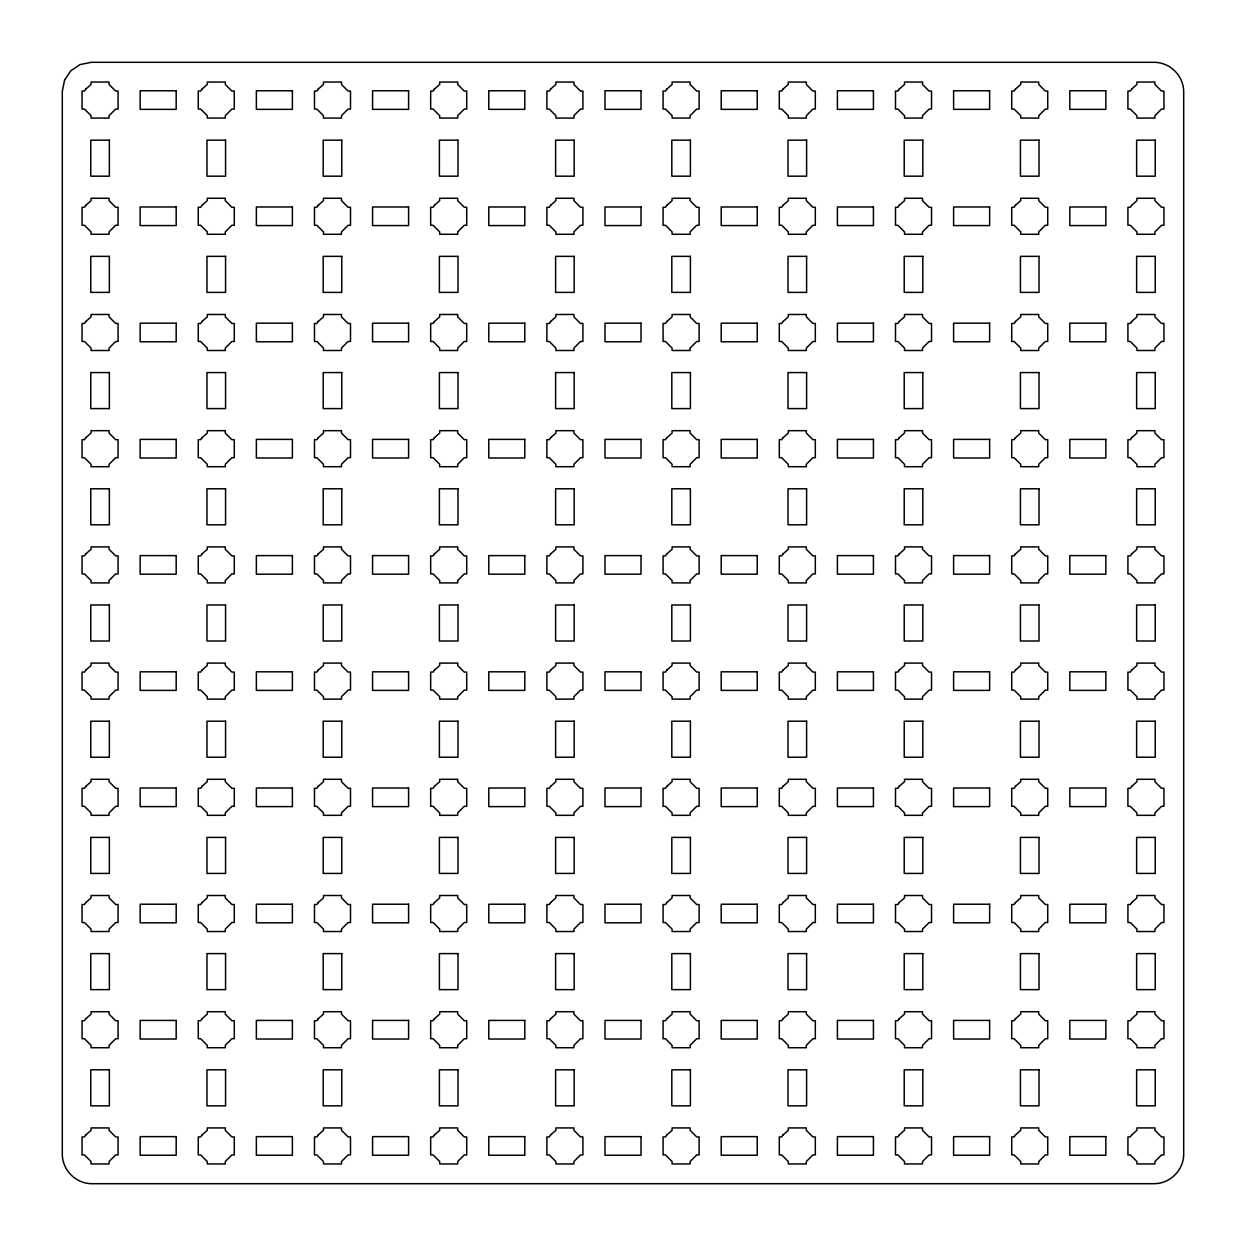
<?xml version="1.0" encoding="UTF-8"?>
<svg xmlns="http://www.w3.org/2000/svg" width="1246" height="1246" viewBox="0 0 1246 1246"><rect width="100%" height="100%" fill="white"/><g stroke="black" fill="none" stroke-linecap="round" stroke-linejoin="round"><path stroke-width="1.5" d="M64.59 80.04L62.3 91.347L62.3 1154.653C62.612 1170.274 75.726 1183.389 91.347 1183.7L1154.653 1183.7C1170.274 1183.389 1183.389 1170.274 1183.7 1154.653L1183.7 91.347C1183.389 75.726 1170.274 62.612 1154.653 62.3L91.347 62.3L80.04 64.59L70.804 70.804L64.59 80.04M85.787 89.105L84.463 91.067L82.049 91.067L82.049 109.072L84.463 109.072L91.067 115.676L91.067 118.074L109.072 118.074L109.072 115.676L115.676 109.072L118.074 109.072L118.074 91.067L115.676 91.067L109.072 84.463L109.072 82.049L91.067 82.049L91.067 84.463L85.787 89.105M85.787 205.31L84.463 207.272L82.049 207.272L82.049 225.277L84.463 225.277L91.067 231.881L91.067 234.279L109.072 234.279L109.072 231.881L115.676 225.277L118.074 225.277L118.074 207.272L115.676 207.272L109.072 200.668L109.072 198.27L91.067 198.27L91.067 200.668L85.787 205.31M201.992 89.105L200.668 91.067L198.27 91.067L198.27 109.072L200.668 109.072L207.272 115.676L207.272 118.074L225.277 118.074L225.277 115.676L231.881 109.072L234.279 109.072L234.279 91.067L231.881 91.067L225.277 84.463L225.277 82.049L207.272 82.049L207.272 84.463L201.992 89.105M85.787 321.515L84.463 323.477L82.049 323.477L82.049 341.482L84.463 341.482L91.067 348.086L91.067 350.5L109.072 350.5L109.072 348.086L115.676 341.482L118.074 341.482L118.074 323.477L115.676 323.477L109.072 316.873L109.072 314.475L91.067 314.475L91.067 316.873L85.787 321.515M201.992 205.31L200.668 207.272L198.27 207.272L198.27 225.277L200.668 225.277L207.272 231.881L207.272 234.279L225.277 234.279L225.277 231.881L231.881 225.277L234.279 225.277L234.279 207.272L231.881 207.272L225.277 200.668L225.277 198.27L207.272 198.27L207.272 200.668L201.992 205.31M318.197 89.105L316.873 91.067L314.475 91.067L314.475 109.072L316.873 109.072L323.477 115.676L323.477 118.074L341.482 118.074L341.482 115.676L348.086 109.072L350.5 109.072L350.5 91.067L348.086 91.067L341.482 84.463L341.482 82.049L323.477 82.049L323.477 84.463L318.197 89.105M85.787 437.72L84.463 439.682L82.049 439.682L82.049 457.703L84.463 457.703L91.067 464.291L91.067 466.705L109.072 466.705L109.072 464.291L115.676 457.703L118.074 457.703L118.074 439.682L115.676 439.682L109.072 433.094L109.072 430.68L91.067 430.68L91.067 433.094L85.787 437.72M201.992 321.515L200.668 323.477L198.27 323.477L198.27 341.482L200.668 341.482L207.272 348.086L207.272 350.5L225.277 350.5L225.277 348.086L231.881 341.482L234.279 341.482L234.279 323.477L231.881 323.477L225.277 316.873L225.277 314.475L207.272 314.475L207.272 316.873L201.992 321.515M318.197 205.31L316.873 207.272L314.475 207.272L314.475 225.277L316.873 225.277L323.477 231.881L323.477 234.279L341.482 234.279L341.482 231.881L348.086 225.277L350.5 225.277L350.5 207.272L348.086 207.272L341.482 200.668L341.482 198.27L323.477 198.27L323.477 200.668L318.197 205.31M85.787 553.925L84.463 555.887L82.049 555.887L82.049 573.908L84.463 573.908L91.067 580.496L91.067 582.91L109.072 582.91L109.072 580.496L115.676 573.908L118.074 573.908L118.074 555.887L115.676 555.887L109.072 549.299L109.072 546.885L91.067 546.885L91.067 549.299L85.787 553.925M434.402 89.105L433.094 91.067L430.68 91.067L430.68 109.072L433.094 109.072L439.682 115.676L439.682 118.074L457.703 118.074L457.703 115.676L464.291 109.072L466.705 109.072L466.705 91.067L464.291 91.067L457.703 84.463L457.703 82.049L439.682 82.049L439.682 84.463L434.402 89.105M201.992 437.72L200.668 439.682L198.27 439.682L198.27 457.703L200.668 457.703L207.272 464.291L207.272 466.705L225.277 466.705L225.277 464.291L231.881 457.703L234.279 457.703L234.279 439.682L231.881 439.682L225.277 433.094L225.277 430.68L207.272 430.68L207.272 433.094L201.992 437.72M318.197 321.515L316.873 323.477L314.475 323.477L314.475 341.482L316.873 341.482L323.477 348.086L323.477 350.5L341.482 350.5L341.482 348.086L348.086 341.482L350.5 341.482L350.5 323.477L348.086 323.477L341.482 316.873L341.482 314.475L323.477 314.475L323.477 316.873L318.197 321.515M85.787 670.13L84.463 672.092L82.049 672.092L82.049 690.113L84.463 690.113L91.067 696.701L91.067 699.115L109.072 699.115L109.072 696.701L115.676 690.113L118.074 690.113L118.074 672.092L115.676 672.092L109.072 665.504L109.072 663.09L91.067 663.09L91.067 665.504L85.787 670.13M434.402 205.31L433.094 207.272L430.68 207.272L430.68 225.277L433.094 225.277L439.682 231.881L439.682 234.279L457.703 234.279L457.703 231.881L464.291 225.277L466.705 225.277L466.705 207.272L464.291 207.272L457.703 200.668L457.703 198.27L439.682 198.27L439.682 200.668L434.402 205.31M201.992 553.925L200.668 555.887L198.27 555.887L198.27 573.908L200.668 573.908L207.272 580.496L207.272 582.91L225.277 582.91L225.277 580.496L231.881 573.908L234.279 573.908L234.279 555.887L231.881 555.887L225.277 549.299L225.277 546.885L207.272 546.885L207.272 549.299L201.992 553.925M550.607 89.105L549.299 91.067L546.885 91.067L546.885 109.072L549.299 109.072L555.887 115.676L555.887 118.074L573.908 118.074L573.908 115.676L580.496 109.072L582.91 109.072L582.91 91.067L580.496 91.067L573.908 84.463L573.908 82.049L555.887 82.049L555.887 84.463L550.607 89.105M318.197 437.72L316.873 439.682L314.475 439.682L314.475 457.703L316.873 457.703L323.477 464.291L323.477 466.705L341.482 466.705L341.482 464.291L348.086 457.703L350.5 457.703L350.5 439.682L348.086 439.682L341.482 433.094L341.482 430.68L323.477 430.68L323.477 433.094L318.197 437.72M85.787 786.351L84.463 788.297L82.049 788.297L82.049 806.318L84.463 806.318L91.067 812.906L91.067 815.32L109.072 815.32L109.072 812.906L115.676 806.318L118.074 806.318L118.074 788.297L115.676 788.297L109.072 781.709L109.072 779.295L91.067 779.295L91.067 781.709L85.787 786.351M434.402 321.515L433.094 323.477L430.68 323.477L430.68 341.482L433.094 341.482L439.682 348.086L439.682 350.5L457.703 350.5L457.703 348.086L464.291 341.482L466.705 341.482L466.705 323.477L464.291 323.477L457.703 316.873L457.703 314.475L439.682 314.475L439.682 316.873L434.402 321.515M201.992 670.13L200.668 672.092L198.27 672.092L198.27 690.113L200.668 690.113L207.272 696.701L207.272 699.115L225.277 699.115L225.277 696.701L231.881 690.113L234.279 690.113L234.279 672.092L231.881 672.092L225.277 665.504L225.277 663.09L207.272 663.09L207.272 665.504L201.992 670.13M550.607 205.31L549.299 207.272L546.885 207.272L546.885 225.277L549.299 225.277L555.887 231.881L555.887 234.279L573.908 234.279L573.908 231.881L580.496 225.277L582.91 225.277L582.91 207.272L580.496 207.272L573.908 200.668L573.908 198.27L555.887 198.27L555.887 200.668L550.607 205.31M318.197 553.925L316.873 555.887L314.475 555.887L314.475 573.908L316.873 573.908L323.477 580.496L323.477 582.91L341.482 582.91L341.482 580.496L348.086 573.908L350.5 573.908L350.5 555.887L348.086 555.887L341.482 549.299L341.482 546.885L323.477 546.885L323.477 549.299L318.197 553.925M85.787 902.556L84.463 904.518L82.049 904.518L82.049 922.523L84.463 922.523L91.067 929.127L91.067 931.525L109.072 931.525L109.072 929.127L115.676 922.523L118.074 922.523L118.074 904.518L115.676 904.518L109.072 897.914L109.072 895.5L91.067 895.5L91.067 897.914L85.787 902.556M666.812 89.105L665.504 91.067L663.09 91.067L663.09 109.072L665.504 109.072L672.092 115.676L672.092 118.074L690.113 118.074L690.113 115.676L696.701 109.072L699.115 109.072L699.115 91.067L696.701 91.067L690.113 84.463L690.113 82.049L672.092 82.049L672.092 84.463L666.812 89.105M434.402 437.72L433.094 439.682L430.68 439.682L430.68 457.703L433.094 457.703L439.682 464.291L439.682 466.705L457.703 466.705L457.703 464.291L464.291 457.703L466.705 457.703L466.705 439.682L464.291 439.682L457.703 433.094L457.703 430.68L439.682 430.68L439.682 433.094L434.402 437.72M201.992 786.351L200.668 788.297L198.27 788.297L198.27 806.318L200.668 806.318L207.272 812.906L207.272 815.32L225.277 815.32L225.277 812.906L231.881 806.318L234.279 806.318L234.279 788.297L231.881 788.297L225.277 781.709L225.277 779.295L207.272 779.295L207.272 781.709L201.992 786.351M550.607 321.515L549.299 323.477L546.885 323.477L546.885 341.482L549.299 341.482L555.887 348.086L555.887 350.5L573.908 350.5L573.908 348.086L580.496 341.482L582.91 341.482L582.91 323.477L580.496 323.477L573.908 316.873L573.908 314.475L555.887 314.475L555.887 316.873L550.607 321.515M318.197 670.13L316.873 672.092L314.475 672.092L314.475 690.113L316.873 690.113L323.477 696.701L323.477 699.115L341.482 699.115L341.482 696.701L348.086 690.113L350.5 690.113L350.5 672.092L348.086 672.092L341.482 665.504L341.482 663.09L323.477 663.09L323.477 665.504L318.197 670.13M85.787 1018.761L84.463 1020.723L82.049 1020.723L82.049 1038.728L84.463 1038.728L91.067 1045.332L91.067 1047.73L109.072 1047.73L109.072 1045.332L115.676 1038.728L118.074 1038.728L118.074 1020.723L115.676 1020.723L109.072 1014.119L109.072 1011.721L91.067 1011.721L91.067 1014.119L85.787 1018.761M666.812 205.31L665.504 207.272L663.09 207.272L663.09 225.277L665.504 225.277L672.092 231.881L672.092 234.279L690.113 234.279L690.113 231.881L696.701 225.277L699.115 225.277L699.115 207.272L696.701 207.272L690.113 200.668L690.113 198.27L672.092 198.27L672.092 200.668L666.812 205.31M434.402 553.925L433.094 555.887L430.68 555.887L430.68 573.908L433.094 573.908L439.682 580.496L439.682 582.91L457.703 582.91L457.703 580.496L464.291 573.908L466.705 573.908L466.705 555.887L464.291 555.887L457.703 549.299L457.703 546.885L439.682 546.885L439.682 549.299L434.402 553.925M201.992 902.556L200.668 904.518L198.27 904.518L198.27 922.523L200.668 922.523L207.272 929.127L207.272 931.525L225.277 931.525L225.277 929.127L231.881 922.523L234.279 922.523L234.279 904.518L231.881 904.518L225.277 897.914L225.277 895.5L207.272 895.5L207.272 897.914L201.992 902.556M783.018 89.105L781.709 91.067L779.295 91.067L779.295 109.072L781.709 109.072L788.297 115.676L788.297 118.074L806.318 118.074L806.318 115.676L812.906 109.072L815.32 109.072L815.32 91.067L812.906 91.067L806.318 84.463L806.318 82.049L788.297 82.049L788.297 84.463L783.018 89.105M550.607 437.72L549.299 439.682L546.885 439.682L546.885 457.703L549.299 457.703L555.887 464.291L555.887 466.705L573.908 466.705L573.908 464.291L580.496 457.703L582.91 457.703L582.91 439.682L580.496 439.682L573.908 433.094L573.908 430.68L555.887 430.68L555.887 433.094L550.607 437.72M318.197 786.351L316.873 788.297L314.475 788.297L314.475 806.318L316.873 806.318L323.477 812.906L323.477 815.32L341.482 815.32L341.482 812.906L348.086 806.318L350.5 806.318L350.5 788.297L348.086 788.297L341.482 781.709L341.482 779.295L323.477 779.295L323.477 781.709L318.197 786.351M85.787 1134.966L84.463 1136.928L82.049 1136.928L82.049 1154.933L84.463 1154.933L91.067 1161.537L91.067 1163.951L109.072 1163.951L109.072 1161.537L115.676 1154.933L118.074 1154.933L118.074 1136.928L115.676 1136.928L109.072 1130.324L109.072 1127.926L91.067 1127.926L91.067 1130.324L85.787 1134.966M666.812 321.515L665.504 323.477L663.09 323.477L663.09 341.482L665.504 341.482L672.092 348.086L672.092 350.5L690.113 350.5L690.113 348.086L696.701 341.482L699.115 341.482L699.115 323.477L696.701 323.477L690.113 316.873L690.113 314.475L672.092 314.475L672.092 316.873L666.812 321.515M434.402 670.13L433.094 672.092L430.68 672.092L430.68 690.113L433.094 690.113L439.682 696.701L439.682 699.115L457.703 699.115L457.703 696.701L464.291 690.113L466.705 690.113L466.705 672.092L464.291 672.092L457.703 665.504L457.703 663.09L439.682 663.09L439.682 665.504L434.402 670.13M201.992 1018.761L200.668 1020.723L198.27 1020.723L198.27 1038.728L200.668 1038.728L207.272 1045.332L207.272 1047.73L225.277 1047.73L225.277 1045.332L231.881 1038.728L234.279 1038.728L234.279 1020.723L231.881 1020.723L225.277 1014.119L225.277 1011.721L207.272 1011.721L207.272 1014.119L201.992 1018.761M783.018 205.31L781.709 207.272L779.295 207.272L779.295 225.277L781.709 225.277L788.297 231.881L788.297 234.279L806.318 234.279L806.318 231.881L812.906 225.277L815.32 225.277L815.32 207.272L812.906 207.272L806.318 200.668L806.318 198.27L788.297 198.27L788.297 200.668L783.018 205.31M550.607 553.925L549.299 555.887L546.885 555.887L546.885 573.908L549.299 573.908L555.887 580.496L555.887 582.91L573.908 582.91L573.908 580.496L580.496 573.908L582.91 573.908L582.91 555.887L580.496 555.887L573.908 549.299L573.908 546.885L555.887 546.885L555.887 549.299L550.607 553.925M318.197 902.556L316.873 904.518L314.475 904.518L314.475 922.523L316.873 922.523L323.477 929.127L323.477 931.525L341.482 931.525L341.482 929.127L348.086 922.523L350.5 922.523L350.5 904.518L348.086 904.518L341.482 897.914L341.482 895.5L323.477 895.5L323.477 897.914L318.197 902.556M899.223 89.105L897.914 91.067L895.5 91.067L895.5 109.072L897.914 109.072L904.518 115.676L904.518 118.074L922.523 118.074L922.523 115.676L929.127 109.072L931.525 109.072L931.525 91.067L929.127 91.067L922.523 84.463L922.523 82.049L904.518 82.049L904.518 84.463L899.223 89.105M666.812 437.72L665.504 439.682L663.09 439.682L663.09 457.703L665.504 457.703L672.092 464.291L672.092 466.705L690.113 466.705L690.113 464.291L696.701 457.703L699.115 457.703L699.115 439.682L696.701 439.682L690.113 433.094L690.113 430.68L672.092 430.68L672.092 433.094L666.812 437.72M434.402 786.351L433.094 788.297L430.68 788.297L430.68 806.318L433.094 806.318L439.682 812.906L439.682 815.32L457.703 815.32L457.703 812.906L464.291 806.318L466.705 806.318L466.705 788.297L464.291 788.297L457.703 781.709L457.703 779.295L439.682 779.295L439.682 781.709L434.402 786.351M201.992 1134.966L200.668 1136.928L198.27 1136.928L198.27 1154.933L200.668 1154.933L207.272 1161.537L207.272 1163.951L225.277 1163.951L225.277 1161.537L231.881 1154.933L234.279 1154.933L234.279 1136.928L231.881 1136.928L225.277 1130.324L225.277 1127.926L207.272 1127.926L207.272 1130.324L201.992 1134.966M783.018 321.515L781.709 323.477L779.295 323.477L779.295 341.482L781.709 341.482L788.297 348.086L788.297 350.5L806.318 350.5L806.318 348.086L812.906 341.482L815.32 341.482L815.32 323.477L812.906 323.477L806.318 316.873L806.318 314.475L788.297 314.475L788.297 316.873L783.018 321.515M550.607 670.13L549.299 672.092L546.885 672.092L546.885 690.113L549.299 690.113L555.887 696.701L555.887 699.115L573.908 699.115L573.908 696.701L580.496 690.113L582.91 690.113L582.91 672.092L580.496 672.092L573.908 665.504L573.908 663.09L555.887 663.09L555.887 665.504L550.607 670.13M318.197 1018.761L316.873 1020.723L314.475 1020.723L314.475 1038.728L316.873 1038.728L323.477 1045.332L323.477 1047.73L341.482 1047.73L341.482 1045.332L348.086 1038.728L350.5 1038.728L350.5 1020.723L348.086 1020.723L341.482 1014.119L341.482 1011.721L323.477 1011.721L323.477 1014.119L318.197 1018.761M899.223 205.31L897.914 207.272L895.5 207.272L895.5 225.277L897.914 225.277L904.518 231.881L904.518 234.279L922.523 234.279L922.523 231.881L929.127 225.277L931.525 225.277L931.525 207.272L929.127 207.272L922.523 200.668L922.523 198.27L904.518 198.27L904.518 200.668L899.223 205.31M666.812 553.925L665.504 555.887L663.09 555.887L663.09 573.908L665.504 573.908L672.092 580.496L672.092 582.91L690.113 582.91L690.113 580.496L696.701 573.908L699.115 573.908L699.115 555.887L696.701 555.887L690.113 549.299L690.113 546.885L672.092 546.885L672.092 549.299L666.812 553.925M434.402 902.556L433.094 904.518L430.68 904.518L430.68 922.523L433.094 922.523L439.682 929.127L439.682 931.525L457.703 931.525L457.703 929.127L464.291 922.523L466.705 922.523L466.705 904.518L464.291 904.518L457.703 897.914L457.703 895.5L439.682 895.5L439.682 897.914L434.402 902.556M1015.443 89.105L1014.119 91.067L1011.721 91.067L1011.721 109.072L1014.119 109.072L1020.723 115.676L1020.723 118.074L1038.728 118.074L1038.728 115.676L1045.332 109.072L1047.73 109.072L1047.73 91.067L1045.332 91.067L1038.728 84.463L1038.728 82.049L1020.723 82.049L1020.723 84.463L1015.443 89.105M783.018 437.72L781.709 439.682L779.295 439.682L779.295 457.703L781.709 457.703L788.297 464.291L788.297 466.705L806.318 466.705L806.318 464.291L812.906 457.703L815.32 457.703L815.32 439.682L812.906 439.682L806.318 433.094L806.318 430.68L788.297 430.68L788.297 433.094L783.018 437.72M550.607 786.351L549.299 788.297L546.885 788.297L546.885 806.318L549.299 806.318L555.887 812.906L555.887 815.32L573.908 815.32L573.908 812.906L580.496 806.318L582.91 806.318L582.91 788.297L580.496 788.297L573.908 781.709L573.908 779.295L555.887 779.295L555.887 781.709L550.607 786.351M318.197 1134.966L316.873 1136.928L314.475 1136.928L314.475 1154.933L316.873 1154.933L323.477 1161.537L323.477 1163.951L341.482 1163.951L341.482 1161.537L348.086 1154.933L350.5 1154.933L350.5 1136.928L348.086 1136.928L341.482 1130.324L341.482 1127.926L323.477 1127.926L323.477 1130.324L318.197 1134.966M899.223 321.515L897.914 323.477L895.5 323.477L895.5 341.482L897.914 341.482L904.518 348.086L904.518 350.5L922.523 350.5L922.523 348.086L929.127 341.482L931.525 341.482L931.525 323.477L929.127 323.477L922.523 316.873L922.523 314.475L904.518 314.475L904.518 316.873L899.223 321.515M666.812 670.13L665.504 672.092L663.09 672.092L663.09 690.113L665.504 690.113L672.092 696.701L672.092 699.115L690.113 699.115L690.113 696.701L696.701 690.113L699.115 690.113L699.115 672.092L696.701 672.092L690.113 665.504L690.113 663.09L672.092 663.09L672.092 665.504L666.812 670.13M434.402 1018.761L433.094 1020.723L430.68 1020.723L430.68 1038.728L433.094 1038.728L439.682 1045.332L439.682 1047.73L457.703 1047.73L457.703 1045.332L464.291 1038.728L466.705 1038.728L466.705 1020.723L464.291 1020.723L457.703 1014.119L457.703 1011.721L439.682 1011.721L439.682 1014.119L434.402 1018.761M1015.443 205.31L1014.119 207.272L1011.721 207.272L1011.721 225.277L1014.119 225.277L1020.723 231.881L1020.723 234.279L1038.728 234.279L1038.728 231.881L1045.332 225.277L1047.73 225.277L1047.73 207.272L1045.332 207.272L1038.728 200.668L1038.728 198.27L1020.723 198.27L1020.723 200.668L1015.443 205.31M783.018 553.925L781.709 555.887L779.295 555.887L779.295 573.908L781.709 573.908L788.297 580.496L788.297 582.91L806.318 582.91L806.318 580.496L812.906 573.908L815.32 573.908L815.32 555.887L812.906 555.887L806.318 549.299L806.318 546.885L788.297 546.885L788.297 549.299L783.018 553.925M550.607 902.556L549.299 904.518L546.885 904.518L546.885 922.523L549.299 922.523L555.887 929.127L555.887 931.525L573.908 931.525L573.908 929.127L580.496 922.523L582.91 922.523L582.91 904.518L580.496 904.518L573.908 897.914L573.908 895.5L555.887 895.5L555.887 897.914L550.607 902.556M1131.648 89.105L1130.324 91.067L1127.926 91.067L1127.926 109.072L1130.324 109.072L1136.928 115.676L1136.928 118.074L1154.933 118.074L1154.933 115.676L1161.537 109.072L1163.951 109.072L1163.951 91.067L1161.537 91.067L1154.933 84.463L1154.933 82.049L1136.928 82.049L1136.928 84.463L1131.648 89.105M899.223 437.72L897.914 439.682L895.5 439.682L895.5 457.703L897.914 457.703L904.518 464.291L904.518 466.705L922.523 466.705L922.523 464.291L929.127 457.703L931.525 457.703L931.525 439.682L929.127 439.682L922.523 433.094L922.523 430.68L904.518 430.68L904.518 433.094L899.223 437.72M666.812 786.351L665.504 788.297L663.09 788.297L663.09 806.318L665.504 806.318L672.092 812.906L672.092 815.32L690.113 815.32L690.113 812.906L696.701 806.318L699.115 806.318L699.115 788.297L696.701 788.297L690.113 781.709L690.113 779.295L672.092 779.295L672.092 781.709L666.812 786.351M434.402 1134.966L433.094 1136.928L430.68 1136.928L430.68 1154.933L433.094 1154.933L439.682 1161.537L439.682 1163.951L457.703 1163.951L457.703 1161.537L464.291 1154.933L466.705 1154.933L466.705 1136.928L464.291 1136.928L457.703 1130.324L457.703 1127.926L439.682 1127.926L439.682 1130.324L434.402 1134.966M1015.443 321.515L1014.119 323.477L1011.721 323.477L1011.721 341.482L1014.119 341.482L1020.723 348.086L1020.723 350.5L1038.728 350.5L1038.728 348.086L1045.332 341.482L1047.73 341.482L1047.73 323.477L1045.332 323.477L1038.728 316.873L1038.728 314.475L1020.723 314.475L1020.723 316.873L1015.443 321.515M783.018 670.13L781.709 672.092L779.295 672.092L779.295 690.113L781.709 690.113L788.297 696.701L788.297 699.115L806.318 699.115L806.318 696.701L812.906 690.113L815.32 690.113L815.32 672.092L812.906 672.092L806.318 665.504L806.318 663.09L788.297 663.09L788.297 665.504L783.018 670.13M550.607 1018.761L549.299 1020.723L546.885 1020.723L546.885 1038.728L549.299 1038.728L555.887 1045.332L555.887 1047.73L573.908 1047.73L573.908 1045.332L580.496 1038.728L582.91 1038.728L582.91 1020.723L580.496 1020.723L573.908 1014.119L573.908 1011.721L555.887 1011.721L555.887 1014.119L550.607 1018.761M1131.648 205.31L1130.324 207.272L1127.926 207.272L1127.926 225.277L1130.324 225.277L1136.928 231.881L1136.928 234.279L1154.933 234.279L1154.933 231.881L1161.537 225.277L1163.951 225.277L1163.951 207.272L1161.537 207.272L1154.933 200.668L1154.933 198.27L1136.928 198.27L1136.928 200.668L1131.648 205.31M899.223 553.925L897.914 555.887L895.5 555.887L895.5 573.908L897.914 573.908L904.518 580.496L904.518 582.91L922.523 582.91L922.523 580.496L929.127 573.908L931.525 573.908L931.525 555.887L929.127 555.887L922.523 549.299L922.523 546.885L904.518 546.885L904.518 549.299L899.223 553.925M666.812 902.556L665.504 904.518L663.09 904.518L663.09 922.523L665.504 922.523L672.092 929.127L672.092 931.525L690.113 931.525L690.113 929.127L696.701 922.523L699.115 922.523L699.115 904.518L696.701 904.518L690.113 897.914L690.113 895.5L672.092 895.5L672.092 897.914L666.812 902.556M1015.443 437.72L1014.119 439.682L1011.721 439.682L1011.721 457.703L1014.119 457.703L1020.723 464.291L1020.723 466.705L1038.728 466.705L1038.728 464.291L1045.332 457.703L1047.73 457.703L1047.73 439.682L1045.332 439.682L1038.728 433.094L1038.728 430.68L1020.723 430.68L1020.723 433.094L1015.443 437.72M783.018 786.351L781.709 788.297L779.295 788.297L779.295 806.318L781.709 806.318L788.297 812.906L788.297 815.32L806.318 815.32L806.318 812.906L812.906 806.318L815.32 806.318L815.32 788.297L812.906 788.297L806.318 781.709L806.318 779.295L788.297 779.295L788.297 781.709L783.018 786.351M550.607 1134.966L549.299 1136.928L546.885 1136.928L546.885 1154.933L549.299 1154.933L555.887 1161.537L555.887 1163.951L573.908 1163.951L573.908 1161.537L580.496 1154.933L582.91 1154.933L582.91 1136.928L580.496 1136.928L573.908 1130.324L573.908 1127.926L555.887 1127.926L555.887 1130.324L550.607 1134.966M1131.648 321.515L1130.324 323.477L1127.926 323.477L1127.926 341.482L1130.324 341.482L1136.928 348.086L1136.928 350.5L1154.933 350.5L1154.933 348.086L1161.537 341.482L1163.951 341.482L1163.951 323.477L1161.537 323.477L1154.933 316.873L1154.933 314.475L1136.928 314.475L1136.928 316.873L1131.648 321.515M899.223 670.13L897.914 672.092L895.5 672.092L895.5 690.113L897.914 690.113L904.518 696.701L904.518 699.115L922.523 699.115L922.523 696.701L929.127 690.113L931.525 690.113L931.525 672.092L929.127 672.092L922.523 665.504L922.523 663.09L904.518 663.09L904.518 665.504L899.223 670.13M666.812 1018.761L665.504 1020.723L663.09 1020.723L663.09 1038.728L665.504 1038.728L672.092 1045.332L672.092 1047.73L690.113 1047.73L690.113 1045.332L696.701 1038.728L699.115 1038.728L699.115 1020.723L696.701 1020.723L690.113 1014.119L690.113 1011.721L672.092 1011.721L672.092 1014.119L666.812 1018.761M1015.443 553.925L1014.119 555.887L1011.721 555.887L1011.721 573.908L1014.119 573.908L1020.723 580.496L1020.723 582.91L1038.728 582.91L1038.728 580.496L1045.332 573.908L1047.73 573.908L1047.73 555.887L1045.332 555.887L1038.728 549.299L1038.728 546.885L1020.723 546.885L1020.723 549.299L1015.443 553.925M783.018 902.556L781.709 904.518L779.295 904.518L779.295 922.523L781.709 922.523L788.297 929.127L788.297 931.525L806.318 931.525L806.318 929.127L812.906 922.523L815.32 922.523L815.32 904.518L812.906 904.518L806.318 897.914L806.318 895.5L788.297 895.5L788.297 897.914L783.018 902.556M1131.648 437.72L1130.324 439.682L1127.926 439.682L1127.926 457.703L1130.324 457.703L1136.928 464.291L1136.928 466.705L1154.933 466.705L1154.933 464.291L1161.537 457.703L1163.951 457.703L1163.951 439.682L1161.537 439.682L1154.933 433.094L1154.933 430.68L1136.928 430.68L1136.928 433.094L1131.648 437.72M899.223 786.351L897.914 788.297L895.5 788.297L895.5 806.318L897.914 806.318L904.518 812.906L904.518 815.32L922.523 815.32L922.523 812.906L929.127 806.318L931.525 806.318L931.525 788.297L929.127 788.297L922.523 781.709L922.523 779.295L904.518 779.295L904.518 781.709L899.223 786.351M666.812 1134.966L665.504 1136.928L663.09 1136.928L663.09 1154.933L665.504 1154.933L672.092 1161.537L672.092 1163.951L690.113 1163.951L690.113 1161.537L696.701 1154.933L699.115 1154.933L699.115 1136.928L696.701 1136.928L690.113 1130.324L690.113 1127.926L672.092 1127.926L672.092 1130.324L666.812 1134.966M1015.443 670.13L1014.119 672.092L1011.721 672.092L1011.721 690.113L1014.119 690.113L1020.723 696.701L1020.723 699.115L1038.728 699.115L1038.728 696.701L1045.332 690.113L1047.73 690.113L1047.73 672.092L1045.332 672.092L1038.728 665.504L1038.728 663.09L1020.723 663.09L1020.723 665.504L1015.443 670.13M783.018 1018.761L781.709 1020.723L779.295 1020.723L779.295 1038.728L781.709 1038.728L788.297 1045.332L788.297 1047.73L806.318 1047.73L806.318 1045.332L812.906 1038.728L815.32 1038.728L815.32 1020.723L812.906 1020.723L806.318 1014.119L806.318 1011.721L788.297 1011.721L788.297 1014.119L783.018 1018.761M1131.648 553.925L1130.324 555.887L1127.926 555.887L1127.926 573.908L1130.324 573.908L1136.928 580.496L1136.928 582.91L1154.933 582.91L1154.933 580.496L1161.537 573.908L1163.951 573.908L1163.951 555.887L1161.537 555.887L1154.933 549.299L1154.933 546.885L1136.928 546.885L1136.928 549.299L1131.648 553.925M899.223 902.556L897.914 904.518L895.5 904.518L895.5 922.523L897.914 922.523L904.518 929.127L904.518 931.525L922.523 931.525L922.523 929.127L929.127 922.523L931.525 922.523L931.525 904.518L929.127 904.518L922.523 897.914L922.523 895.5L904.518 895.5L904.518 897.914L899.223 902.556M1015.443 786.351L1014.119 788.297L1011.721 788.297L1011.721 806.318L1014.119 806.318L1020.723 812.906L1020.723 815.32L1038.728 815.32L1038.728 812.906L1045.332 806.318L1047.73 806.318L1047.73 788.297L1045.332 788.297L1038.728 781.709L1038.728 779.295L1020.723 779.295L1020.723 781.709L1015.443 786.351M783.018 1134.966L781.709 1136.928L779.295 1136.928L779.295 1154.933L781.709 1154.933L788.297 1161.537L788.297 1163.951L806.318 1163.951L806.318 1161.537L812.906 1154.933L815.32 1154.933L815.32 1136.928L812.906 1136.928L806.318 1130.324L806.318 1127.926L788.297 1127.926L788.297 1130.324L783.018 1134.966M1131.648 670.13L1130.324 672.092L1127.926 672.092L1127.926 690.113L1130.324 690.113L1136.928 696.701L1136.928 699.115L1154.933 699.115L1154.933 696.701L1161.537 690.113L1163.951 690.113L1163.951 672.092L1161.537 672.092L1154.933 665.504L1154.933 663.09L1136.928 663.09L1136.928 665.504L1131.648 670.13M899.223 1018.761L897.914 1020.723L895.5 1020.723L895.5 1038.728L897.914 1038.728L904.518 1045.332L904.518 1047.73L922.523 1047.73L922.523 1045.332L929.127 1038.728L931.525 1038.728L931.525 1020.723L929.127 1020.723L922.523 1014.119L922.523 1011.721L904.518 1011.721L904.518 1014.119L899.223 1018.761M1015.443 902.556L1014.119 904.518L1011.721 904.518L1011.721 922.523L1014.119 922.523L1020.723 929.127L1020.723 931.525L1038.728 931.525L1038.728 929.127L1045.332 922.523L1047.73 922.523L1047.73 904.518L1045.332 904.518L1038.728 897.914L1038.728 895.5L1020.723 895.5L1020.723 897.914L1015.443 902.556M1131.648 786.351L1130.324 788.297L1127.926 788.297L1127.926 806.318L1130.324 806.318L1136.928 812.906L1136.928 815.32L1154.933 815.32L1154.933 812.906L1161.537 806.318L1163.951 806.318L1163.951 788.297L1161.537 788.297L1154.933 781.709L1154.933 779.295L1136.928 779.295L1136.928 781.709L1131.648 786.351M899.223 1134.966L897.914 1136.928L895.5 1136.928L895.5 1154.933L897.914 1154.933L904.518 1161.537L904.518 1163.951L922.523 1163.951L922.523 1161.537L929.127 1154.933L931.525 1154.933L931.525 1136.928L929.127 1136.928L922.523 1130.324L922.523 1127.926L904.518 1127.926L904.518 1130.324L899.223 1134.966M1015.443 1018.761L1014.119 1020.723L1011.721 1020.723L1011.721 1038.728L1014.119 1038.728L1020.723 1045.332L1020.723 1047.73L1038.728 1047.73L1038.728 1045.332L1045.332 1038.728L1047.73 1038.728L1047.73 1020.723L1045.332 1020.723L1038.728 1014.119L1038.728 1011.721L1020.723 1011.721L1020.723 1014.119L1015.443 1018.761M1131.648 902.556L1130.324 904.518L1127.926 904.518L1127.926 922.523L1130.324 922.523L1136.928 929.127L1136.928 931.525L1154.933 931.525L1154.933 929.127L1161.537 922.523L1163.951 922.523L1163.951 904.518L1161.537 904.518L1154.933 897.914L1154.933 895.5L1136.928 895.5L1136.928 897.914L1131.648 902.556M1015.443 1134.966L1014.119 1136.928L1011.721 1136.928L1011.721 1154.933L1014.119 1154.933L1020.723 1161.537L1020.723 1163.951L1038.728 1163.951L1038.728 1161.537L1045.332 1154.933L1047.73 1154.933L1047.73 1136.928L1045.332 1136.928L1038.728 1130.324L1038.728 1127.926L1020.723 1127.926L1020.723 1130.324L1015.443 1134.966M1131.648 1018.761L1130.324 1020.723L1127.926 1020.723L1127.926 1038.728L1130.324 1038.728L1136.928 1045.332L1136.928 1047.73L1154.933 1047.73L1154.933 1045.332L1161.537 1038.728L1163.951 1038.728L1163.951 1020.723L1161.537 1020.723L1154.933 1014.119L1154.933 1011.721L1136.928 1011.721L1136.928 1014.119L1131.648 1018.761M1131.648 1134.966L1130.324 1136.928L1127.926 1136.928L1127.926 1154.933L1130.324 1154.933L1136.928 1161.537L1136.928 1163.951L1154.933 1163.951L1154.933 1161.537L1161.537 1154.933L1163.951 1154.933L1163.951 1136.928L1161.537 1136.928L1154.933 1130.324L1154.933 1127.926L1136.928 1127.926L1136.928 1130.324L1131.648 1134.966M176.184 90.771L140.159 90.771L140.159 109.368L176.184 109.368L176.184 90.771M292.389 90.771L256.365 90.771L256.365 109.368L292.389 109.368L292.389 90.771M408.595 90.771L372.57 90.771L372.57 109.368L408.595 109.368L408.595 90.771M524.8 90.771L488.775 90.771L488.775 109.368L524.8 109.368L524.8 90.771M641.005 90.771L604.995 90.771L604.995 109.368L641.005 109.368L641.005 90.771M757.225 90.771L721.2 90.771L721.2 109.368L757.225 109.368L757.225 90.771M873.43 90.771L837.405 90.771L837.405 109.368L873.43 109.368L873.43 90.771M989.635 90.771L953.611 90.771L953.611 109.368L989.635 109.368L989.635 90.771M1105.841 90.771L1069.816 90.771L1069.816 109.368L1105.841 109.368L1105.841 90.771M109.368 140.159L90.771 140.159L90.771 176.184L109.368 176.184L109.368 140.159M225.573 140.159L206.976 140.159L206.976 176.184L225.573 176.184L225.573 140.159M341.778 140.159L323.181 140.159L323.181 176.184L341.778 176.184L341.778 140.159M457.983 140.159L439.386 140.159L439.386 176.184L457.983 176.184L457.983 140.159M574.188 140.159L555.607 140.159L555.607 176.184L574.188 176.184L574.188 140.159M690.393 140.159L671.812 140.159L671.812 176.184L690.393 176.184L690.393 140.159M806.614 140.159L788.017 140.159L788.017 176.184L806.614 176.184L806.614 140.159M922.819 140.159L904.222 140.159L904.222 176.184L922.819 176.184L922.819 140.159M1039.024 140.159L1020.427 140.159L1020.427 176.184L1039.024 176.184L1039.024 140.159M1155.229 140.159L1136.632 140.159L1136.632 176.184L1155.229 176.184L1155.229 140.159M176.184 206.976L140.159 206.976L140.159 225.573L176.184 225.573L176.184 206.976M292.389 206.976L256.365 206.976L256.365 225.573L292.389 225.573L292.389 206.976M408.595 206.976L372.57 206.976L372.57 225.573L408.595 225.573L408.595 206.976M524.8 206.976L488.775 206.976L488.775 225.573L524.8 225.573L524.8 206.976M641.005 206.976L604.995 206.976L604.995 225.573L641.005 225.573L641.005 206.976M757.225 206.976L721.2 206.976L721.2 225.573L757.225 225.573L757.225 206.976M873.43 206.976L837.405 206.976L837.405 225.573L873.43 225.573L873.43 206.976M989.635 206.976L953.611 206.976L953.611 225.573L989.635 225.573L989.635 206.976M1105.841 206.976L1069.816 206.976L1069.816 225.573L1105.841 225.573L1105.841 206.976M109.368 256.365L90.771 256.365L90.771 292.389L109.368 292.389L109.368 256.365M225.573 256.365L206.976 256.365L206.976 292.389L225.573 292.389L225.573 256.365M341.778 256.365L323.181 256.365L323.181 292.389L341.778 292.389L341.778 256.365M457.983 256.365L439.386 256.365L439.386 292.389L457.983 292.389L457.983 256.365M574.188 256.365L555.607 256.365L555.607 292.389L574.188 292.389L574.188 256.365M690.393 256.365L671.812 256.365L671.812 292.389L690.393 292.389L690.393 256.365M806.614 256.365L788.017 256.365L788.017 292.389L806.614 292.389L806.614 256.365M922.819 256.365L904.222 256.365L904.222 292.389L922.819 292.389L922.819 256.365M1039.024 256.365L1020.427 256.365L1020.427 292.389L1039.024 292.389L1039.024 256.365M1155.229 256.365L1136.632 256.365L1136.632 292.389L1155.229 292.389L1155.229 256.365M176.184 323.181L140.159 323.181L140.159 341.778L176.184 341.778L176.184 323.181M292.389 323.181L256.365 323.181L256.365 341.778L292.389 341.778L292.389 323.181M408.595 323.181L372.57 323.181L372.57 341.778L408.595 341.778L408.595 323.181M524.8 323.181L488.775 323.181L488.775 341.778L524.8 341.778L524.8 323.181M641.005 323.181L604.995 323.181L604.995 341.778L641.005 341.778L641.005 323.181M757.225 323.181L721.2 323.181L721.2 341.778L757.225 341.778L757.225 323.181M873.43 323.181L837.405 323.181L837.405 341.778L873.43 341.778L873.43 323.181M989.635 323.181L953.611 323.181L953.611 341.778L989.635 341.778L989.635 323.181M1105.841 323.181L1069.816 323.181L1069.816 341.778L1105.841 341.778L1105.841 323.181M109.368 372.57L90.771 372.57L90.771 408.595L109.368 408.595L109.368 372.57M225.573 372.57L206.976 372.57L206.976 408.595L225.573 408.595L225.573 372.57M341.778 372.57L323.181 372.57L323.181 408.595L341.778 408.595L341.778 372.57M457.983 372.57L439.386 372.57L439.386 408.595L457.983 408.595L457.983 372.57M574.188 372.57L555.607 372.57L555.607 408.595L574.188 408.595L574.188 372.57M690.393 372.57L671.812 372.57L671.812 408.595L690.393 408.595L690.393 372.57M806.614 372.57L788.017 372.57L788.017 408.595L806.614 408.595L806.614 372.57M922.819 372.57L904.222 372.57L904.222 408.595L922.819 408.595L922.819 372.57M1039.024 372.57L1020.427 372.57L1020.427 408.595L1039.024 408.595L1039.024 372.57M1155.229 372.57L1136.632 372.57L1136.632 408.595L1155.229 408.595L1155.229 372.57M176.184 439.386L140.159 439.386L140.159 457.983L176.184 457.983L176.184 439.386M292.389 439.386L256.365 439.386L256.365 457.983L292.389 457.983L292.389 439.386M408.595 439.386L372.57 439.386L372.57 457.983L408.595 457.983L408.595 439.386M524.8 439.386L488.775 439.386L488.775 457.983L524.8 457.983L524.8 439.386M641.005 439.386L604.995 439.386L604.995 457.983L641.005 457.983L641.005 439.386M757.225 439.386L721.2 439.386L721.2 457.983L757.225 457.983L757.225 439.386M873.43 439.386L837.405 439.386L837.405 457.983L873.43 457.983L873.43 439.386M989.635 439.386L953.611 439.386L953.611 457.983L989.635 457.983L989.635 439.386M1105.841 439.386L1069.816 439.386L1069.816 457.983L1105.841 457.983L1105.841 439.386M109.368 488.775L90.771 488.775L90.771 524.8L109.368 524.8L109.368 488.775M225.573 488.775L206.976 488.775L206.976 524.8L225.573 524.8L225.573 488.775M341.778 488.775L323.181 488.775L323.181 524.8L341.778 524.8L341.778 488.775M457.983 488.775L439.386 488.775L439.386 524.8L457.983 524.8L457.983 488.775M574.188 488.775L555.607 488.775L555.607 524.8L574.188 524.8L574.188 488.775M690.393 488.775L671.812 488.775L671.812 524.8L690.393 524.8L690.393 488.775M806.614 488.775L788.017 488.775L788.017 524.8L806.614 524.8L806.614 488.775M922.819 488.775L904.222 488.775L904.222 524.8L922.819 524.8L922.819 488.775M1039.024 488.775L1020.427 488.775L1020.427 524.8L1039.024 524.8L1039.024 488.775M1155.229 488.775L1136.632 488.775L1136.632 524.8L1155.229 524.8L1155.229 488.775M176.184 555.607L140.159 555.607L140.159 574.188L176.184 574.188L176.184 555.607M292.389 555.607L256.365 555.607L256.365 574.188L292.389 574.188L292.389 555.607M408.595 555.607L372.57 555.607L372.57 574.188L408.595 574.188L408.595 555.607M524.8 555.607L488.775 555.607L488.775 574.188L524.8 574.188L524.8 555.607M641.005 555.607L604.995 555.607L604.995 574.188L641.005 574.188L641.005 555.607M757.225 555.607L721.2 555.607L721.2 574.188L757.225 574.188L757.225 555.607M873.43 555.607L837.405 555.607L837.405 574.188L873.43 574.188L873.43 555.607M989.635 555.607L953.611 555.607L953.611 574.188L989.635 574.188L989.635 555.607M1105.841 555.607L1069.816 555.607L1069.816 574.188L1105.841 574.188L1105.841 555.607M109.368 604.995L90.771 604.995L90.771 641.005L109.368 641.005L109.368 604.995M225.573 604.995L206.976 604.995L206.976 641.005L225.573 641.005L225.573 604.995M341.778 604.995L323.181 604.995L323.181 641.005L341.778 641.005L341.778 604.995M457.983 604.995L439.386 604.995L439.386 641.005L457.983 641.005L457.983 604.995M574.188 604.995L555.607 604.995L555.607 641.005L574.188 641.005L574.188 604.995M690.393 604.995L671.812 604.995L671.812 641.005L690.393 641.005L690.393 604.995M806.614 604.995L788.017 604.995L788.017 641.005L806.614 641.005L806.614 604.995M922.819 604.995L904.222 604.995L904.222 641.005L922.819 641.005L922.819 604.995M1039.024 604.995L1020.427 604.995L1020.427 641.005L1039.024 641.005L1039.024 604.995M1155.229 604.995L1136.632 604.995L1136.632 641.005L1155.229 641.005L1155.229 604.995M176.184 671.812L140.159 671.812L140.159 690.393L176.184 690.393L176.184 671.812M292.389 671.812L256.365 671.812L256.365 690.393L292.389 690.393L292.389 671.812M408.595 671.812L372.57 671.812L372.57 690.393L408.595 690.393L408.595 671.812M524.8 671.812L488.775 671.812L488.775 690.393L524.8 690.393L524.8 671.812M641.005 671.812L604.995 671.812L604.995 690.393L641.005 690.393L641.005 671.812M757.225 671.812L721.2 671.812L721.2 690.393L757.225 690.393L757.225 671.812M873.43 671.812L837.405 671.812L837.405 690.393L873.43 690.393L873.43 671.812M989.635 671.812L953.611 671.812L953.611 690.393L989.635 690.393L989.635 671.812M1105.841 671.812L1069.816 671.812L1069.816 690.393L1105.841 690.393L1105.841 671.812M109.368 721.2L90.771 721.2L90.771 757.225L109.368 757.225L109.368 721.2M225.573 721.2L206.976 721.2L206.976 757.225L225.573 757.225L225.573 721.2M341.778 721.2L323.181 721.2L323.181 757.225L341.778 757.225L341.778 721.2M457.983 721.2L439.386 721.2L439.386 757.225L457.983 757.225L457.983 721.2M574.188 721.2L555.607 721.2L555.607 757.225L574.188 757.225L574.188 721.2M690.393 721.2L671.812 721.2L671.812 757.225L690.393 757.225L690.393 721.2M806.614 721.2L788.017 721.2L788.017 757.225L806.614 757.225L806.614 721.2M922.819 721.2L904.222 721.2L904.222 757.225L922.819 757.225L922.819 721.2M1039.024 721.2L1020.427 721.2L1020.427 757.225L1039.024 757.225L1039.024 721.2M1155.229 721.2L1136.632 721.2L1136.632 757.225L1155.229 757.225L1155.229 721.2M176.184 788.017L140.159 788.017L140.159 806.614L176.184 806.614L176.184 788.017M292.389 788.017L256.365 788.017L256.365 806.614L292.389 806.614L292.389 788.017M408.595 788.017L372.57 788.017L372.57 806.614L408.595 806.614L408.595 788.017M524.8 788.017L488.775 788.017L488.775 806.614L524.8 806.614L524.8 788.017M641.005 788.017L604.995 788.017L604.995 806.614L641.005 806.614L641.005 788.017M757.225 788.017L721.2 788.017L721.2 806.614L757.225 806.614L757.225 788.017M873.43 788.017L837.405 788.017L837.405 806.614L873.43 806.614L873.43 788.017M989.635 788.017L953.611 788.017L953.611 806.614L989.635 806.614L989.635 788.017M1105.841 788.017L1069.816 788.017L1069.816 806.614L1105.841 806.614L1105.841 788.017M109.368 837.405L90.771 837.405L90.771 873.43L109.368 873.43L109.368 837.405M225.573 837.405L206.976 837.405L206.976 873.43L225.573 873.43L225.573 837.405M341.778 837.405L323.181 837.405L323.181 873.43L341.778 873.43L341.778 837.405M457.983 837.405L439.386 837.405L439.386 873.43L457.983 873.43L457.983 837.405M574.188 837.405L555.607 837.405L555.607 873.43L574.188 873.43L574.188 837.405M690.393 837.405L671.812 837.405L671.812 873.43L690.393 873.43L690.393 837.405M806.614 837.405L788.017 837.405L788.017 873.43L806.614 873.43L806.614 837.405M922.819 837.405L904.222 837.405L904.222 873.43L922.819 873.43L922.819 837.405M1039.024 837.405L1020.427 837.405L1020.427 873.43L1039.024 873.43L1039.024 837.405M1155.229 837.405L1136.632 837.405L1136.632 873.43L1155.229 873.43L1155.229 837.405M176.184 904.222L140.159 904.222L140.159 922.819L176.184 922.819L176.184 904.222M292.389 904.222L256.365 904.222L256.365 922.819L292.389 922.819L292.389 904.222M408.595 904.222L372.57 904.222L372.57 922.819L408.595 922.819L408.595 904.222M524.8 904.222L488.775 904.222L488.775 922.819L524.8 922.819L524.8 904.222M641.005 904.222L604.995 904.222L604.995 922.819L641.005 922.819L641.005 904.222M757.225 904.222L721.2 904.222L721.2 922.819L757.225 922.819L757.225 904.222M873.43 904.222L837.405 904.222L837.405 922.819L873.43 922.819L873.43 904.222M989.635 904.222L953.611 904.222L953.611 922.819L989.635 922.819L989.635 904.222M1105.841 904.222L1069.816 904.222L1069.816 922.819L1105.841 922.819L1105.841 904.222M109.368 953.611L90.771 953.611L90.771 989.635L109.368 989.635L109.368 953.611M225.573 953.611L206.976 953.611L206.976 989.635L225.573 989.635L225.573 953.611M341.778 953.611L323.181 953.611L323.181 989.635L341.778 989.635L341.778 953.611M457.983 953.611L439.386 953.611L439.386 989.635L457.983 989.635L457.983 953.611M574.188 953.611L555.607 953.611L555.607 989.635L574.188 989.635L574.188 953.611M690.393 953.611L671.812 953.611L671.812 989.635L690.393 989.635L690.393 953.611M806.614 953.611L788.017 953.611L788.017 989.635L806.614 989.635L806.614 953.611M922.819 953.611L904.222 953.611L904.222 989.635L922.819 989.635L922.819 953.611M1039.024 953.611L1020.427 953.611L1020.427 989.635L1039.024 989.635L1039.024 953.611M1155.229 953.611L1136.632 953.611L1136.632 989.635L1155.229 989.635L1155.229 953.611M176.184 1020.427L140.159 1020.427L140.159 1039.024L176.184 1039.024L176.184 1020.427M292.389 1020.427L256.365 1020.427L256.365 1039.024L292.389 1039.024L292.389 1020.427M408.595 1020.427L372.57 1020.427L372.57 1039.024L408.595 1039.024L408.595 1020.427M524.8 1020.427L488.775 1020.427L488.775 1039.024L524.8 1039.024L524.8 1020.427M641.005 1020.427L604.995 1020.427L604.995 1039.024L641.005 1039.024L641.005 1020.427M757.225 1020.427L721.2 1020.427L721.2 1039.024L757.225 1039.024L757.225 1020.427M873.43 1020.427L837.405 1020.427L837.405 1039.024L873.43 1039.024L873.43 1020.427M989.635 1020.427L953.611 1020.427L953.611 1039.024L989.635 1039.024L989.635 1020.427M1105.841 1020.427L1069.816 1020.427L1069.816 1039.024L1105.841 1039.024L1105.841 1020.427M109.368 1069.816L90.771 1069.816L90.771 1105.841L109.368 1105.841L109.368 1069.816M225.573 1069.816L206.976 1069.816L206.976 1105.841L225.573 1105.841L225.573 1069.816M341.778 1069.816L323.181 1069.816L323.181 1105.841L341.778 1105.841L341.778 1069.816M457.983 1069.816L439.386 1069.816L439.386 1105.841L457.983 1105.841L457.983 1069.816M574.188 1069.816L555.607 1069.816L555.607 1105.841L574.188 1105.841L574.188 1069.816M690.393 1069.816L671.812 1069.816L671.812 1105.841L690.393 1105.841L690.393 1069.816M806.614 1069.816L788.017 1069.816L788.017 1105.841L806.614 1105.841L806.614 1069.816M922.819 1069.816L904.222 1069.816L904.222 1105.841L922.819 1105.841L922.819 1069.816M1039.024 1069.816L1020.427 1069.816L1020.427 1105.841L1039.024 1105.841L1039.024 1069.816M1155.229 1069.816L1136.632 1069.816L1136.632 1105.841L1155.229 1105.841L1155.229 1069.816M176.184 1136.632L140.159 1136.632L140.159 1155.229L176.184 1155.229L176.184 1136.632M292.389 1136.632L256.365 1136.632L256.365 1155.229L292.389 1155.229L292.389 1136.632M408.595 1136.632L372.57 1136.632L372.57 1155.229L408.595 1155.229L408.595 1136.632M524.8 1136.632L488.775 1136.632L488.775 1155.229L524.8 1155.229L524.8 1136.632M641.005 1136.632L604.995 1136.632L604.995 1155.229L641.005 1155.229L641.005 1136.632M757.225 1136.632L721.2 1136.632L721.2 1155.229L757.225 1155.229L757.225 1136.632M873.43 1136.632L837.405 1136.632L837.405 1155.229L873.43 1155.229L873.43 1136.632M989.635 1136.632L953.611 1136.632L953.611 1155.229L989.635 1155.229L989.635 1136.632M1105.841 1136.632L1069.816 1136.632L1069.816 1155.229L1105.841 1155.229L1105.841 1136.632"/></g></svg>
